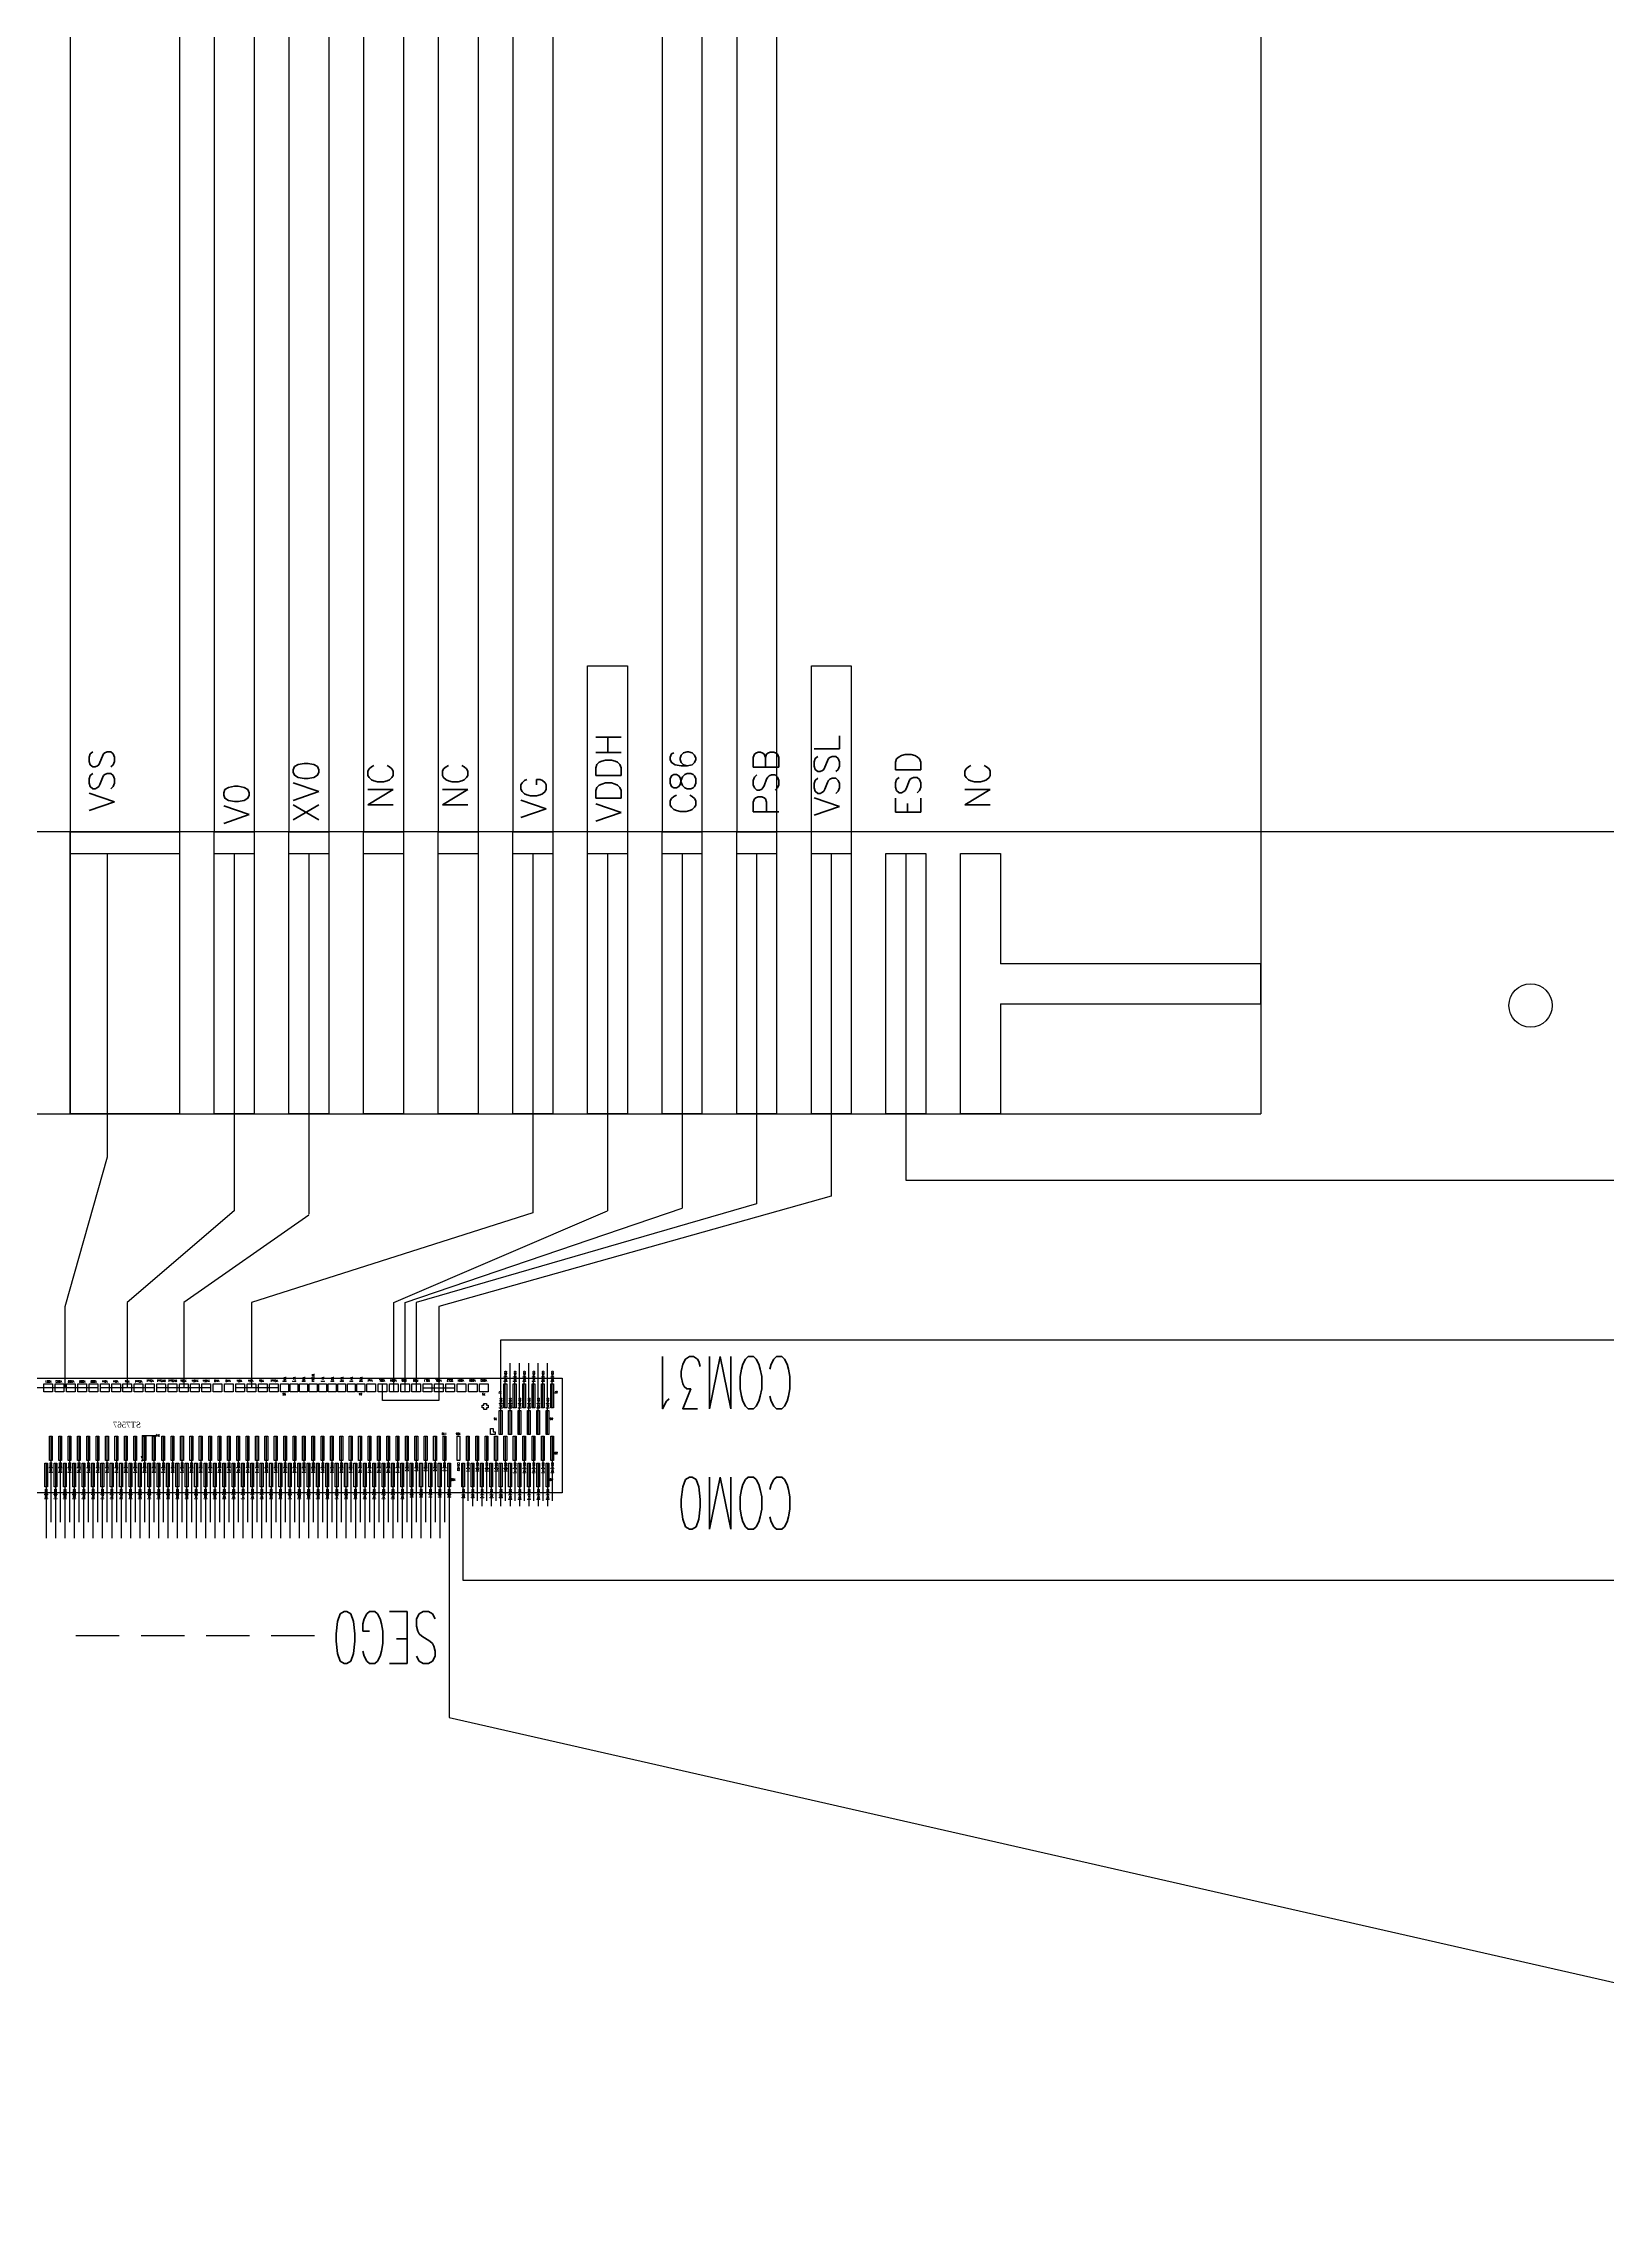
# Model space of a CAD drawing. Header units: millimetres. Extents: x 2909 to 3301, y 744 to 1021.
# Drawn here: x 2992.84 to 3001.85, y 943.57 to 956.11 of the extents above; entities that cross this region are included whole.
import ezdxf
from ezdxf.enums import TextEntityAlignment as Align

# ---------------------------------------------------------------- set-up
doc = ezdxf.new("R2010")
doc.units = ezdxf.units.MM
doc.linetypes.add('DASHED2', pattern=[0.375, 0.25, -0.125])
for name, color, linetype in [('B', 1, 'Continuous'), ('C', 7, 'Continuous'), ('D', 4, 'Continuous'), ('F', 2, 'Continuous')]:
    doc.layers.add(name, color=color, linetype=linetype)
doc.styles.add('11', font='txt.shx')
doc.styles.add('Cog', font='txt.shx', dxfattribs={"width": 0.8, "height": 0.028})
doc.styles.add('ROMANS', font='romans.shx', dxfattribs={"width": 0.9})
doc.styles.get("Standard").update_dxf_attribs({"font": 'times.ttf'})

msp = doc.modelspace()

# ---------------------------------------------------------------- linework, layer by layer
at = {"ltscale": 6.286513}
for p, q in [((3026.857, 951.571), (2956.857, 951.571)), ((2983.857, 949.946), (2999.857, 949.946))]:
    msp.add_line(p, q, dxfattribs=at)
for points in [[(2992.997, 951.446), (2993.627, 951.446), (2993.627, 949.946), (2992.997, 949.946)], [(2993.827, 951.446), (2994.057, 951.446), (2994.057, 949.946), (2993.827, 949.946)], [(2994.257, 951.446), (2994.487, 951.446), (2994.487, 949.946), (2994.257, 949.946)], [(2994.687, 951.446), (2994.917, 951.446), (2994.917, 949.946), (2994.687, 949.946)], [(2995.117, 951.446), (2995.347, 951.446), (2995.347, 949.946), (2995.117, 949.946)], [(2995.547, 951.446), (2995.777, 951.446), (2995.777, 949.946), (2995.547, 949.946)], [(2995.977, 951.446), (2996.207, 951.446), (2996.207, 949.946), (2995.977, 949.946)], [(2996.407, 951.446), (2996.637, 951.446), (2996.637, 949.946), (2996.407, 949.946)], [(2996.837, 951.446), (2997.067, 951.446), (2997.067, 949.946), (2996.837, 949.946)], [(2997.267, 951.446), (2997.497, 951.446), (2997.497, 949.946), (2997.267, 949.946)], [(2997.697, 951.446), (2997.927, 951.446), (2997.927, 949.946), (2997.697, 949.946)]]:
    msp.add_lwpolyline(points, close=True, dxfattribs=at)
for points in [[(2998.357, 950.581), (2998.357, 949.946), (2998.127, 949.946), (2998.127, 951.446), (2998.357, 951.446), (2998.357, 950.811)], [(2998.357, 950.581), (2999.857, 950.581), (2999.857, 950.811), (2998.357, 950.811)]]:
    msp.add_lwpolyline(points, dxfattribs=at)
at = {"layer": 'B'}
for p, q in [((3026.035, 948.642), (2995.477, 948.642)), ((2995.477, 948.642), (2995.477, 948.099)), ((2995.261, 947.259), (2995.261, 947.935)), ((3024.459, 947.259), (2995.261, 947.259))]:
    msp.add_line(p, q, dxfattribs=at)
for points in [[(2995.504, 948.252), (2995.504, 948.448)], [(2995.531, 948.099), (2995.531, 948.51)], [(2995.558, 948.252), (2995.558, 948.448)], [(2995.585, 948.099), (2995.585, 948.51)], [(2995.612, 948.252), (2995.612, 948.448)], [(2995.639, 948.099), (2995.639, 948.51)], [(2995.666, 948.252), (2995.666, 948.448)], [(2995.693, 948.099), (2995.693, 948.51)], [(2995.72, 948.252), (2995.72, 948.448)], [(2995.747, 948.099), (2995.747, 948.51)], [(2995.774, 948.252), (2995.774, 948.448)], [(2995.288, 948.089), (2995.288, 947.718)], [(2995.342, 948.089), (2995.342, 947.718)], [(2995.396, 948.089), (2995.396, 947.718)], [(2995.45, 948.089), (2995.45, 947.718)], [(2995.504, 948.089), (2995.504, 947.718)], [(2995.558, 948.089), (2995.558, 947.718)], [(2995.612, 948.089), (2995.612, 947.718)], [(2995.666, 948.089), (2995.666, 947.718)], [(2995.72, 948.089), (2995.72, 947.718)], [(2995.774, 948.089), (2995.774, 947.718)], [(2995.315, 947.935), (2995.315, 947.687)], [(2995.369, 947.935), (2995.369, 947.687)], [(2995.423, 947.935), (2995.423, 947.687)], [(2995.477, 947.935), (2995.477, 947.687)], [(2995.531, 947.935), (2995.531, 947.687)], [(2995.585, 947.935), (2995.585, 947.687)], [(2995.639, 947.935), (2995.639, 947.687)], [(2995.693, 947.935), (2995.693, 947.687)], [(2995.747, 947.935), (2995.747, 947.687)]]:
    msp.add_lwpolyline(points, dxfattribs=at)
at = {"layer": 'C'}
for points in [[(2992.846, 948.391), (2992.896, 948.391), (2992.896, 948.346), (2992.846, 948.346)], [(2992.911, 948.391), (2992.961, 948.391), (2992.961, 948.346), (2992.911, 948.346)], [(2992.976, 948.391), (2993.026, 948.391), (2993.026, 948.346), (2992.976, 948.346)], [(2993.041, 948.391), (2993.091, 948.391), (2993.091, 948.346), (2993.041, 948.346)], [(2993.106, 948.391), (2993.156, 948.391), (2993.156, 948.346), (2993.106, 948.346)], [(2993.171, 948.391), (2993.221, 948.391), (2993.221, 948.346), (2993.171, 948.346)], [(2993.236, 948.391), (2993.286, 948.391), (2993.286, 948.346), (2993.236, 948.346)], [(2993.301, 948.391), (2993.351, 948.391), (2993.351, 948.346), (2993.301, 948.346)], [(2993.366, 948.391), (2993.416, 948.391), (2993.416, 948.346), (2993.366, 948.346)], [(2993.431, 948.391), (2993.481, 948.391), (2993.481, 948.346), (2993.431, 948.346)], [(2993.496, 948.391), (2993.546, 948.391), (2993.546, 948.346), (2993.496, 948.346)], [(2993.561, 948.391), (2993.611, 948.391), (2993.611, 948.346), (2993.561, 948.346)], [(2993.626, 948.391), (2993.676, 948.391), (2993.676, 948.346), (2993.626, 948.346)], [(2993.691, 948.391), (2993.741, 948.391), (2993.741, 948.346), (2993.691, 948.346)], [(2993.756, 948.391), (2993.806, 948.391), (2993.806, 948.346), (2993.756, 948.346)], [(2993.821, 948.391), (2993.871, 948.391), (2993.871, 948.346), (2993.821, 948.346)], [(2993.886, 948.391), (2993.936, 948.391), (2993.936, 948.346), (2993.886, 948.346)], [(2993.951, 948.391), (2994.001, 948.391), (2994.001, 948.346), (2993.951, 948.346)], [(2994.016, 948.391), (2994.066, 948.391), (2994.066, 948.346), (2994.016, 948.346)], [(2994.081, 948.391), (2994.131, 948.391), (2994.131, 948.346), (2994.081, 948.346)], [(2994.146, 948.391), (2994.196, 948.391), (2994.196, 948.346), (2994.146, 948.346)], [(2994.209, 948.391), (2994.254, 948.391), (2994.254, 948.346), (2994.209, 948.346)], [(2994.264, 948.391), (2994.309, 948.391), (2994.309, 948.346), (2994.264, 948.346)], [(2994.319, 948.391), (2994.364, 948.391), (2994.364, 948.346), (2994.319, 948.346)], [(2994.374, 948.391), (2994.419, 948.391), (2994.419, 948.346), (2994.374, 948.346)], [(2994.429, 948.391), (2994.474, 948.391), (2994.474, 948.346), (2994.429, 948.346)], [(2994.484, 948.391), (2994.529, 948.391), (2994.529, 948.346), (2994.484, 948.346)], [(2994.539, 948.391), (2994.584, 948.391), (2994.584, 948.346), (2994.539, 948.346)], [(2994.594, 948.391), (2994.639, 948.391), (2994.639, 948.346), (2994.594, 948.346)], [(2994.649, 948.391), (2994.694, 948.391), (2994.694, 948.346), (2994.649, 948.346)], [(2994.706, 948.391), (2994.756, 948.391), (2994.756, 948.346), (2994.706, 948.346)], [(2994.771, 948.391), (2994.821, 948.391), (2994.821, 948.346), (2994.771, 948.346)], [(2994.836, 948.391), (2994.886, 948.391), (2994.886, 948.346), (2994.836, 948.346)], [(2994.901, 948.391), (2994.951, 948.391), (2994.951, 948.346), (2994.901, 948.346)], [(2994.966, 948.391), (2995.016, 948.391), (2995.016, 948.346), (2994.966, 948.346)], [(2995.031, 948.391), (2995.081, 948.391), (2995.081, 948.346), (2995.031, 948.346)], [(2995.096, 948.391), (2995.146, 948.391), (2995.146, 948.346), (2995.096, 948.346)], [(2995.161, 948.391), (2995.211, 948.391), (2995.211, 948.346), (2995.161, 948.346)], [(2995.226, 948.391), (2995.276, 948.391), (2995.276, 948.346), (2995.226, 948.346)], [(2995.291, 948.391), (2995.341, 948.391), (2995.341, 948.346), (2995.291, 948.346)], [(2995.356, 948.391), (2995.406, 948.391), (2995.406, 948.346), (2995.356, 948.346)], [(2995.496, 948.391), (2995.512, 948.391), (2995.512, 948.252), (2995.496, 948.252)], [(2995.55, 948.391), (2995.566, 948.391), (2995.566, 948.252), (2995.55, 948.252)], [(2995.604, 948.391), (2995.62, 948.391), (2995.62, 948.252), (2995.604, 948.252)], [(2995.658, 948.391), (2995.674, 948.391), (2995.674, 948.252), (2995.658, 948.252)], [(2995.712, 948.391), (2995.728, 948.391), (2995.728, 948.252), (2995.712, 948.252)], [(2995.766, 948.391), (2995.782, 948.391), (2995.782, 948.252), (2995.766, 948.252)], [(2995.381, 948.243), (2995.381, 948.253), (2995.371, 948.253), (2995.371, 948.268), (2995.381, 948.268), (2995.381, 948.278), (2995.396, 948.278), (2995.396, 948.268), (2995.406, 948.268), (2995.406, 948.253), (2995.396, 948.253), (2995.396, 948.243)], [(2995.469, 948.237), (2995.485, 948.237), (2995.485, 948.099), (2995.469, 948.099)], [(2995.523, 948.237), (2995.539, 948.237), (2995.539, 948.099), (2995.523, 948.099)], [(2995.577, 948.237), (2995.593, 948.237), (2995.593, 948.099), (2995.577, 948.099)], [(2995.631, 948.237), (2995.647, 948.237), (2995.647, 948.099), (2995.631, 948.099)], [(2995.685, 948.237), (2995.701, 948.237), (2995.701, 948.099), (2995.685, 948.099)], [(2995.739, 948.237), (2995.755, 948.237), (2995.755, 948.099), (2995.739, 948.099)], [(2992.877, 948.089), (2992.893, 948.089), (2992.893, 947.95), (2992.877, 947.95)], [(2992.931, 948.089), (2992.947, 948.089), (2992.947, 947.95), (2992.931, 947.95)], [(2992.985, 948.089), (2993.001, 948.089), (2993.001, 947.95), (2992.985, 947.95)], [(2993.039, 948.089), (2993.055, 948.089), (2993.055, 947.95), (2993.039, 947.95)], [(2993.093, 948.089), (2993.109, 948.089), (2993.109, 947.95), (2993.093, 947.95)], [(2993.147, 948.089), (2993.163, 948.089), (2993.163, 947.95), (2993.147, 947.95)], [(2993.201, 948.089), (2993.217, 948.089), (2993.217, 947.95), (2993.201, 947.95)], [(2993.255, 948.089), (2993.271, 948.089), (2993.271, 947.95), (2993.255, 947.95)], [(2993.309, 948.089), (2993.325, 948.089), (2993.325, 947.95), (2993.309, 947.95)], [(2993.363, 948.089), (2993.379, 948.089), (2993.379, 947.95), (2993.363, 947.95)], [(2993.417, 948.089), (2993.433, 948.089), (2993.433, 947.95), (2993.417, 947.95)], [(2993.471, 948.089), (2993.487, 948.089), (2993.487, 947.95), (2993.471, 947.95)], [(2993.525, 948.089), (2993.541, 948.089), (2993.541, 947.95), (2993.525, 947.95)], [(2993.579, 948.089), (2993.595, 948.089), (2993.595, 947.95), (2993.579, 947.95)], [(2993.633, 948.089), (2993.649, 948.089), (2993.649, 947.95), (2993.633, 947.95)], [(2993.687, 948.089), (2993.703, 948.089), (2993.703, 947.95), (2993.687, 947.95)], [(2993.741, 948.089), (2993.757, 948.089), (2993.757, 947.95), (2993.741, 947.95)], [(2993.795, 948.089), (2993.811, 948.089), (2993.811, 947.95), (2993.795, 947.95)], [(2993.849, 948.089), (2993.865, 948.089), (2993.865, 947.95), (2993.849, 947.95)], [(2993.903, 948.089), (2993.919, 948.089), (2993.919, 947.95), (2993.903, 947.95)], [(2993.957, 948.089), (2993.973, 948.089), (2993.973, 947.95), (2993.957, 947.95)], [(2994.011, 948.089), (2994.027, 948.089), (2994.027, 947.95), (2994.011, 947.95)], [(2994.065, 948.089), (2994.081, 948.089), (2994.081, 947.95), (2994.065, 947.95)], [(2994.119, 948.089), (2994.135, 948.089), (2994.135, 947.95), (2994.119, 947.95)], [(2994.173, 948.089), (2994.189, 948.089), (2994.189, 947.95), (2994.173, 947.95)], [(2994.227, 948.089), (2994.243, 948.089), (2994.243, 947.95), (2994.227, 947.95)], [(2994.281, 948.089), (2994.297, 948.089), (2994.297, 947.95), (2994.281, 947.95)], [(2994.335, 948.089), (2994.351, 948.089), (2994.351, 947.95), (2994.335, 947.95)], [(2994.389, 948.089), (2994.405, 948.089), (2994.405, 947.95), (2994.389, 947.95)], [(2994.443, 948.089), (2994.459, 948.089), (2994.459, 947.95), (2994.443, 947.95)], [(2994.497, 948.089), (2994.513, 948.089), (2994.513, 947.95), (2994.497, 947.95)], [(2994.551, 948.089), (2994.567, 948.089), (2994.567, 947.95), (2994.551, 947.95)], [(2994.605, 948.089), (2994.621, 948.089), (2994.621, 947.95), (2994.605, 947.95)], [(2994.659, 948.089), (2994.675, 948.089), (2994.675, 947.95), (2994.659, 947.95)], [(2994.713, 948.089), (2994.729, 948.089), (2994.729, 947.95), (2994.713, 947.95)], [(2994.767, 948.089), (2994.783, 948.089), (2994.783, 947.95), (2994.767, 947.95)], [(2994.821, 948.089), (2994.837, 948.089), (2994.837, 947.95), (2994.821, 947.95)], [(2994.875, 948.089), (2994.891, 948.089), (2994.891, 947.95), (2994.875, 947.95)], [(2994.929, 948.089), (2994.945, 948.089), (2994.945, 947.95), (2994.929, 947.95)], [(2994.983, 948.089), (2994.999, 948.089), (2994.999, 947.95), (2994.983, 947.95)], [(2995.037, 948.089), (2995.053, 948.089), (2995.053, 947.95), (2995.037, 947.95)], [(2995.091, 948.089), (2995.107, 948.089), (2995.107, 947.95), (2995.091, 947.95)], [(2995.145, 948.089), (2995.161, 948.089), (2995.161, 947.95), (2995.145, 947.95)], [(2995.226, 948.089), (2995.242, 948.089), (2995.242, 947.95), (2995.226, 947.95)], [(2995.28, 948.089), (2995.296, 948.089), (2995.296, 947.95), (2995.28, 947.95)], [(2995.334, 948.089), (2995.35, 948.089), (2995.35, 947.95), (2995.334, 947.95)], [(2995.388, 948.089), (2995.404, 948.089), (2995.404, 947.95), (2995.388, 947.95)], [(2995.434, 948.133), (2995.434, 948.114), (2995.446, 948.114), (2995.446, 948.099), (2995.419, 948.099), (2995.419, 948.133)], [(2995.442, 948.089), (2995.458, 948.089), (2995.458, 947.95), (2995.442, 947.95)], [(2995.496, 948.089), (2995.512, 948.089), (2995.512, 947.95), (2995.496, 947.95)], [(2995.55, 948.089), (2995.566, 948.089), (2995.566, 947.95), (2995.55, 947.95)], [(2995.604, 948.089), (2995.62, 948.089), (2995.62, 947.95), (2995.604, 947.95)], [(2995.658, 948.089), (2995.674, 948.089), (2995.674, 947.95), (2995.658, 947.95)], [(2995.712, 948.089), (2995.728, 948.089), (2995.728, 947.95), (2995.712, 947.95)], [(2995.766, 948.089), (2995.782, 948.089), (2995.782, 947.95), (2995.766, 947.95)], [(2992.85, 947.935), (2992.866, 947.935), (2992.866, 947.797), (2992.85, 947.797)], [(2992.904, 947.935), (2992.92, 947.935), (2992.92, 947.797), (2992.904, 947.797)], [(2992.958, 947.935), (2992.974, 947.935), (2992.974, 947.797), (2992.958, 947.797)], [(2993.012, 947.935), (2993.028, 947.935), (2993.028, 947.797), (2993.012, 947.797)], [(2993.066, 947.935), (2993.082, 947.935), (2993.082, 947.797), (2993.066, 947.797)], [(2993.12, 947.935), (2993.136, 947.935), (2993.136, 947.797), (2993.12, 947.797)], [(2993.174, 947.935), (2993.19, 947.935), (2993.19, 947.797), (2993.174, 947.797)], [(2993.228, 947.935), (2993.244, 947.935), (2993.244, 947.797), (2993.228, 947.797)], [(2993.282, 947.935), (2993.298, 947.935), (2993.298, 947.797), (2993.282, 947.797)], [(2993.336, 947.935), (2993.352, 947.935), (2993.352, 947.797), (2993.336, 947.797)], [(2993.39, 947.935), (2993.406, 947.935), (2993.406, 947.797), (2993.39, 947.797)], [(2993.444, 947.935), (2993.46, 947.935), (2993.46, 947.797), (2993.444, 947.797)], [(2993.498, 947.935), (2993.514, 947.935), (2993.514, 947.797), (2993.498, 947.797)], [(2993.552, 947.935), (2993.568, 947.935), (2993.568, 947.797), (2993.552, 947.797)], [(2993.606, 947.935), (2993.622, 947.935), (2993.622, 947.797), (2993.606, 947.797)], [(2993.66, 947.935), (2993.676, 947.935), (2993.676, 947.797), (2993.66, 947.797)], [(2993.714, 947.935), (2993.73, 947.935), (2993.73, 947.797), (2993.714, 947.797)], [(2993.768, 947.935), (2993.784, 947.935), (2993.784, 947.797), (2993.768, 947.797)], [(2993.822, 947.935), (2993.838, 947.935), (2993.838, 947.797), (2993.822, 947.797)], [(2993.876, 947.935), (2993.892, 947.935), (2993.892, 947.797), (2993.876, 947.797)], [(2993.93, 947.935), (2993.946, 947.935), (2993.946, 947.797), (2993.93, 947.797)], [(2993.984, 947.935), (2994, 947.935), (2994, 947.797), (2993.984, 947.797)], [(2994.038, 947.935), (2994.054, 947.935), (2994.054, 947.797), (2994.038, 947.797)], [(2994.092, 947.935), (2994.108, 947.935), (2994.108, 947.797), (2994.092, 947.797)], [(2994.146, 947.935), (2994.162, 947.935), (2994.162, 947.797), (2994.146, 947.797)], [(2994.2, 947.935), (2994.216, 947.935), (2994.216, 947.797), (2994.2, 947.797)], [(2994.254, 947.935), (2994.27, 947.935), (2994.27, 947.797), (2994.254, 947.797)], [(2994.308, 947.935), (2994.324, 947.935), (2994.324, 947.797), (2994.308, 947.797)], [(2994.362, 947.935), (2994.378, 947.935), (2994.378, 947.797), (2994.362, 947.797)], [(2994.416, 947.935), (2994.432, 947.935), (2994.432, 947.797), (2994.416, 947.797)], [(2994.47, 947.935), (2994.486, 947.935), (2994.486, 947.797), (2994.47, 947.797)], [(2994.524, 947.935), (2994.54, 947.935), (2994.54, 947.797), (2994.524, 947.797)], [(2994.578, 947.935), (2994.594, 947.935), (2994.594, 947.797), (2994.578, 947.797)], [(2994.632, 947.935), (2994.648, 947.935), (2994.648, 947.797), (2994.632, 947.797)], [(2994.686, 947.935), (2994.702, 947.935), (2994.702, 947.797), (2994.686, 947.797)], [(2994.74, 947.935), (2994.756, 947.935), (2994.756, 947.797), (2994.74, 947.797)], [(2994.794, 947.935), (2994.81, 947.935), (2994.81, 947.797), (2994.794, 947.797)], [(2994.848, 947.935), (2994.864, 947.935), (2994.864, 947.797), (2994.848, 947.797)], [(2994.902, 947.935), (2994.918, 947.935), (2994.918, 947.797), (2994.902, 947.797)], [(2994.956, 947.935), (2994.972, 947.935), (2994.972, 947.797), (2994.956, 947.797)], [(2995.01, 947.935), (2995.026, 947.935), (2995.026, 947.797), (2995.01, 947.797)], [(2995.064, 947.935), (2995.08, 947.935), (2995.08, 947.797), (2995.064, 947.797)], [(2995.118, 947.935), (2995.134, 947.935), (2995.134, 947.797), (2995.118, 947.797)], [(2995.172, 947.935), (2995.188, 947.935), (2995.188, 947.797), (2995.172, 947.797)], [(2995.253, 947.935), (2995.269, 947.935), (2995.269, 947.797), (2995.253, 947.797)], [(2995.307, 947.935), (2995.323, 947.935), (2995.323, 947.797), (2995.307, 947.797)], [(2995.361, 947.935), (2995.377, 947.935), (2995.377, 947.797), (2995.361, 947.797)], [(2995.415, 947.935), (2995.431, 947.935), (2995.431, 947.797), (2995.415, 947.797)], [(2995.469, 947.935), (2995.485, 947.935), (2995.485, 947.797), (2995.469, 947.797)], [(2995.523, 947.935), (2995.539, 947.935), (2995.539, 947.797), (2995.523, 947.797)], [(2995.577, 947.935), (2995.593, 947.935), (2995.593, 947.797), (2995.577, 947.797)], [(2995.631, 947.935), (2995.647, 947.935), (2995.647, 947.797), (2995.631, 947.797)], [(2995.685, 947.935), (2995.701, 947.935), (2995.701, 947.797), (2995.685, 947.797)], [(2995.739, 947.935), (2995.755, 947.935), (2995.755, 947.797), (2995.739, 947.797)]]:
    msp.add_lwpolyline(points, close=True, dxfattribs=at)
msp.add_circle((3001.411, 950.571), 0.125, dxfattribs=at)
at = {"layer": 'D', "ltscale": 6.286513}
for p, q in [((2997.812, 951.446), (2997.812, 949.565)), ((2997.812, 949.565), (3023.459, 949.565))]:
    msp.add_line(p, q, dxfattribs=at)
at = {"layer": 'D', "linetype": 'Continuous'}
for p, q in [((2993.411, 948.094), (2993.411, 947.962)), ((2993.411, 948.094), (2993.5, 948.094)), ((2993.5, 948.094), (2993.494, 948.101)), ((2993.5, 948.094), (2993.494, 948.087)), ((2993.411, 947.962), (2993.408, 947.975)), ((2993.411, 947.962), (2993.414, 947.975))]:
    msp.add_line(p, q, dxfattribs=at)
msp.add_lwpolyline([(2990.991, 948.424), (2995.831, 948.424), (2995.831, 947.764), (2990.991, 947.764)], close=True, dxfattribs=at)
at = {"layer": 'F', "ltscale": 6.286513}
for p, q in [((2999.857, 978.571), (2999.857, 949.946)), ((2993.627, 978.077), (2993.627, 949.946)), ((2993.827, 978.024), (2993.827, 951.571)), ((2994.057, 978.038), (2994.057, 951.571)), ((2992.997, 977.978), (2992.997, 949.946)), ((2994.257, 977.979), (2994.257, 951.571)), ((2994.487, 977.98), (2994.487, 951.571)), ((2994.687, 977.915), (2994.687, 951.571)), ((2994.917, 977.898), (2994.917, 951.571)), ((2995.117, 977.878), (2995.117, 951.571)), ((2995.347, 977.834), (2995.347, 951.571)), ((2995.547, 977.809), (2995.547, 951.571)), ((2995.777, 977.797), (2995.777, 951.571)), ((2996.407, 977.802), (2996.407, 951.571)), ((2996.637, 977.79), (2996.637, 951.571)), ((2996.837, 977.743), (2996.837, 951.571)), ((2997.067, 977.725), (2997.067, 951.571))]:
    msp.add_line(p, q, dxfattribs=at)
at = {"layer": 'F', "color": 3, "ltscale": 0.1}
for p, q in [((2993.212, 949.699), (2993.212, 951.446)), ((2992.969, 948.837), (2993.212, 949.699)), ((2992.969, 948.368), (2992.969, 948.837))]:
    msp.add_line(p, q, dxfattribs=at)
at = {"layer": 'F', "ltscale": 0.1}
for p, q in [((2993.942, 951.446), (2993.942, 949.387)), ((2994.372, 951.446), (2994.372, 949.369)), ((2995.662, 951.446), (2995.662, 949.376)), ((2996.092, 951.446), (2996.092, 949.387)), ((2996.522, 951.446), (2996.522, 949.403)), ((2996.952, 951.446), (2996.952, 949.428)), ((2997.382, 951.446), (2997.382, 949.472)), ((2996.952, 949.428), (2994.991, 948.86)), ((2997.382, 949.472), (2995.121, 948.837)), ((2993.942, 949.387), (2993.326, 948.86)), ((2994.372, 949.362), (2993.651, 948.86)), ((2995.662, 949.376), (2994.041, 948.86)), ((2994.861, 948.86), (2996.092, 949.387)), ((2994.926, 948.86), (2996.522, 949.403)), ((2993.326, 948.86), (2993.326, 948.368)), ((2993.651, 948.86), (2993.651, 948.368)), ((2994.041, 948.86), (2994.041, 948.368)), ((2994.861, 948.346), (2994.861, 948.86)), ((2994.926, 948.346), (2994.926, 948.86)), ((2994.991, 948.86), (2994.991, 948.346)), ((2995.121, 948.837), (2995.121, 948.368)), ((2994.796, 948.296), (2994.796, 948.391)), ((2995.121, 948.296), (2994.796, 948.296)), ((2995.121, 948.368), (2995.121, 948.296)), ((2995.153, 948.089), (2995.153, 947.595)), ((2995.126, 947.935), (2995.126, 947.503)), ((2995.18, 947.935), (2995.18, 946.468))]:
    msp.add_line(p, q, dxfattribs=at)
at = {"layer": 'F', "linetype": 'DASHED2'}
msp.add_line((2994.405, 946.94), (2992.916, 946.94), dxfattribs=at)
at = {"layer": 'F'}
msp.add_line((2995.18, 946.468), (3023.607, 940.003), dxfattribs=at)
at = {"layer": 'F', "ltscale": 6.286513}
for points in [[(2995.977, 952.527), (2996.207, 952.527), (2996.207, 949.946), (2995.977, 949.946)], [(2997.267, 952.527), (2997.497, 952.527), (2997.497, 949.946), (2997.267, 949.946)], [(2992.997, 951.571), (2993.627, 951.571), (2993.627, 949.946), (2992.997, 949.946)], [(2993.827, 951.571), (2994.057, 951.571), (2994.057, 949.946), (2993.827, 949.946)], [(2994.257, 951.571), (2994.487, 951.571), (2994.487, 949.946), (2994.257, 949.946)], [(2994.687, 951.571), (2994.917, 951.571), (2994.917, 949.946), (2994.687, 949.946)], [(2995.117, 951.571), (2995.347, 951.571), (2995.347, 949.946), (2995.117, 949.946)], [(2995.547, 951.571), (2995.777, 951.571), (2995.777, 949.946), (2995.547, 949.946)], [(2996.407, 951.571), (2996.637, 951.571), (2996.637, 949.946), (2996.407, 949.946)], [(2996.837, 951.571), (2997.067, 951.571), (2997.067, 949.946), (2996.837, 949.946)]]:
    msp.add_lwpolyline(points, close=True, dxfattribs=at)
at = {"layer": 'F', "color": 3, "ltscale": 0.1}
msp.add_lwpolyline([(2993.156, 948.368), (2992.781, 948.368)], dxfattribs=at)
at = {"layer": 'F', "ltscale": 0.1}
for points in [[(2993.481, 948.368), (2993.171, 948.368)], [(2993.806, 948.368), (2993.496, 948.368)], [(2994.196, 948.368), (2993.951, 948.368)], [(2995.121, 948.368), (2995.121, 948.296), (2994.796, 948.296), (2994.796, 948.346)], [(2995.031, 948.368), (2995.211, 948.368)], [(2992.885, 948.089), (2992.885, 947.595)], [(2992.939, 948.089), (2992.939, 947.595)], [(2992.993, 948.089), (2992.993, 947.595)], [(2993.047, 948.089), (2993.047, 947.595)], [(2993.101, 948.089), (2993.101, 947.595)], [(2993.155, 948.089), (2993.155, 947.595)], [(2993.209, 948.089), (2993.209, 947.595)], [(2993.263, 948.089), (2993.263, 947.595)], [(2993.317, 948.089), (2993.317, 947.595)], [(2993.371, 948.089), (2993.371, 947.595)], [(2993.425, 948.089), (2993.425, 947.595)], [(2993.479, 948.089), (2993.479, 947.595)], [(2993.533, 948.089), (2993.533, 947.595)], [(2993.587, 948.089), (2993.587, 947.595)], [(2993.641, 948.089), (2993.641, 947.595)], [(2993.695, 948.089), (2993.695, 947.595)], [(2993.749, 948.089), (2993.749, 947.595)], [(2993.803, 948.089), (2993.803, 947.595)], [(2993.857, 948.089), (2993.857, 947.595)], [(2993.911, 948.089), (2993.911, 947.595)], [(2993.965, 948.089), (2993.965, 947.595)], [(2994.019, 948.089), (2994.019, 947.595)], [(2994.073, 948.089), (2994.073, 947.595)], [(2994.127, 948.089), (2994.127, 947.595)], [(2994.181, 948.089), (2994.181, 947.595)], [(2994.235, 948.089), (2994.235, 947.595)], [(2994.289, 948.089), (2994.289, 947.595)], [(2994.343, 948.089), (2994.343, 947.595)], [(2994.397, 948.089), (2994.397, 947.595)], [(2994.451, 948.089), (2994.451, 947.595)], [(2994.505, 948.089), (2994.505, 947.595)], [(2994.559, 948.089), (2994.559, 947.595)], [(2994.613, 948.089), (2994.613, 947.595)], [(2994.667, 948.089), (2994.667, 947.595)], [(2994.721, 948.089), (2994.721, 947.595)], [(2994.775, 948.089), (2994.775, 947.595)], [(2994.829, 948.089), (2994.829, 947.595)], [(2994.883, 948.089), (2994.883, 947.595)], [(2994.937, 948.089), (2994.937, 947.595)], [(2994.991, 948.089), (2994.991, 947.595)], [(2995.045, 948.089), (2995.045, 947.595)], [(2995.099, 948.089), (2995.099, 947.595)], [(2992.858, 947.935), (2992.858, 947.503)], [(2992.912, 947.935), (2992.912, 947.503)], [(2992.966, 947.935), (2992.966, 947.503)], [(2993.02, 947.935), (2993.02, 947.503)], [(2993.074, 947.935), (2993.074, 947.503)], [(2993.128, 947.935), (2993.128, 947.503)], [(2993.182, 947.935), (2993.182, 947.503)], [(2993.236, 947.935), (2993.236, 947.503)], [(2993.29, 947.935), (2993.29, 947.503)], [(2993.344, 947.935), (2993.344, 947.503)], [(2993.398, 947.935), (2993.398, 947.503)], [(2993.452, 947.935), (2993.452, 947.503)], [(2993.506, 947.935), (2993.506, 947.503)], [(2993.56, 947.935), (2993.56, 947.503)], [(2993.614, 947.935), (2993.614, 947.503)], [(2993.668, 947.935), (2993.668, 947.503)], [(2993.722, 947.935), (2993.722, 947.503)], [(2993.776, 947.935), (2993.776, 947.503)], [(2993.83, 947.935), (2993.83, 947.503)], [(2993.884, 947.935), (2993.884, 947.503)], [(2993.938, 947.935), (2993.938, 947.503)], [(2993.992, 947.935), (2993.992, 947.503)], [(2994.046, 947.935), (2994.046, 947.503)], [(2994.1, 947.935), (2994.1, 947.503)], [(2994.154, 947.935), (2994.154, 947.503)], [(2994.208, 947.935), (2994.208, 947.503)], [(2994.262, 947.935), (2994.262, 947.503)], [(2994.316, 947.935), (2994.316, 947.503)], [(2994.37, 947.935), (2994.37, 947.503)], [(2994.424, 947.935), (2994.424, 947.503)], [(2994.478, 947.935), (2994.478, 947.503)], [(2994.532, 947.935), (2994.532, 947.503)], [(2994.586, 947.935), (2994.586, 947.503)], [(2994.64, 947.935), (2994.64, 947.503)], [(2994.694, 947.935), (2994.694, 947.503)], [(2994.748, 947.935), (2994.748, 947.503)], [(2994.802, 947.935), (2994.802, 947.503)], [(2994.856, 947.935), (2994.856, 947.503)], [(2994.91, 947.935), (2994.91, 947.503)], [(2994.964, 947.935), (2994.964, 947.503)], [(2995.018, 947.935), (2995.018, 947.503)], [(2995.072, 947.935), (2995.072, 947.503)]]:
    msp.add_lwpolyline(points, dxfattribs=at)

# ---------------------------------------------------------------- texts
at = {"layer": 'B', "style": 'ROMANS', "width": 0.6}
for s, p in [('COM31', (2997.166, 948.548)), ('COM0', (2997.166, 947.854))]:
    msp.add_text(s, height=0.3, rotation=180, dxfattribs=at).set_placement(p)
at = {"layer": 'D', "linetype": 'Continuous', "style": 'Cog', "width": 0.8}
for s, rotation, p in [('T[6]', 270, (2994.227, 948.403)), ('T[7]', 270, (2994.282, 948.403)), ('T[8]', 270, (2994.337, 948.403)), ('TFCOM', 270, (2994.39, 948.403)), ('T[1]', 270, (2994.447, 948.403)), ('T[2]', 270, (2994.502, 948.403)), ('T[3]', 270, (2994.557, 948.403)), ('T[4]', 270, (2994.612, 948.403)), ('T[5]', 270, (2994.667, 948.403)), ('COM[30]', 270, (2995.5, 948.403)), ('COM[28]', 270, (2995.554, 948.403)), ('COM[26]', 270, (2995.608, 948.403)), ('COM[24]', 270, (2995.662, 948.403)), ('COM[22]', 270, (2995.716, 948.403)), ('COM[20]', 270, (2995.77, 948.403)), ('VSS1', 180, (2992.853, 948.411)), ('VSS3', 180, (2992.913, 948.411)), ('VSS2', 180, (2992.984, 948.411)), ('VSS2', 180, (2993.049, 948.411)), ('VSS2', 180, (2993.114, 948.411)), ('V0in', 180, (2993.182, 948.411)), ('V0in', 180, (2993.244, 948.411)), ('V0s', 180, (2993.313, 948.411)), ('V0out', 180, (2993.371, 948.411)), ('56', 180, (2994.221, 948.338)), ('64', 180, (2994.66, 948.338)), ('75', 180, (2995.371, 948.338)), ('77', 180, (2995.465, 948.349)), ('COM[31]', 270, (2995.473, 948.249)), ('COM[29]', 270, (2995.527, 948.249)), ('COM[27]', 270, (2995.581, 948.249)), ('COM[25]', 270, (2995.635, 948.249)), ('COM[23]', 270, (2995.689, 948.249)), ('COM[21]', 270, (2995.743, 948.249)), ('87', 180, (2995.787, 948.349)), ('76', 180, (2995.438, 948.195)), ('86', 180, (2995.76, 948.195)), ('110', 180, (2995.138, 948.109)), ('108', 180, (2995.22, 948.109)), ('88', 180, (2995.787, 947.998)), ('109', 180, (2995.19, 947.845)), ('89', 180, (2995.76, 947.845))]:
    msp.add_text(s, height=0.012, rotation=rotation, dxfattribs=at).set_placement(p, align=Align.RIGHT)
for s, rotation, p in [('Vref', 180, (2994.739, 948.417)), ('VSSL', 180, (2994.811, 948.417)), ('VDDH', 180, (2994.878, 948.417)), ('C86', 180, (2994.935, 948.417)), ('PSB', 180, (2995.001, 948.417)), ('SEL1', 180, (2995.069, 948.417)), ('VSSL', 180, (2995.136, 948.417)), ('SEL2', 180, (2995.202, 948.417)), ('VDD1', 180, (2995.265, 948.417)), ('VDD2', 180, (2995.333, 948.417)), ('VDD3', 180, (2995.398, 948.417)), ('V0out', 180, (2993.478, 948.414)), ('XV0out', 180, (2993.547, 948.414)), ('XV0out', 180, (2993.612, 948.414)), ('XV0s', 180, (2993.667, 948.414)), ('XV0in', 180, (2993.736, 948.414)), ('XV0in', 180, (2993.801, 948.414)), ('VMO', 180, (2993.856, 948.414)), ('VMO', 180, (2993.921, 948.414)), ('VGin', 180, (2993.987, 948.414)), ('VGin', 180, (2994.052, 948.414)), ('VGs', 180, (2994.112, 948.414)), ('VGout', 180, (2994.193, 948.414)), ('X', 180, (2993.512, 948.099)), ('SEG[85]', 270, (2992.88, 947.938)), ('SEG[83]', 270, (2992.934, 947.938)), ('SEG[81]', 270, (2992.988, 947.938)), ('SEG[79]', 270, (2993.042, 947.938)), ('SEG[77]', 270, (2993.096, 947.938)), ('SEG[75]', 270, (2993.15, 947.938)), ('SEG[73]', 270, (2993.204, 947.938)), ('SEG[71]', 270, (2993.258, 947.938)), ('SEG[69]', 270, (2993.312, 947.938)), ('SEG[67]', 270, (2993.366, 947.938)), ('Y', 180, (2993.415, 947.957)), ('SEG[65]', 270, (2993.42, 947.938)), ('SEG[63]', 270, (2993.474, 947.938)), ('SEG[61]', 270, (2993.528, 947.938)), ('SEG[59]', 270, (2993.582, 947.938)), ('SEG[57]', 270, (2993.636, 947.938)), ('SEG[55]', 270, (2993.69, 947.938)), ('SEG[53]', 270, (2993.744, 947.938)), ('SEG[51]', 270, (2993.798, 947.938)), ('SEG[49]', 270, (2993.852, 947.938)), ('SEG[47]', 270, (2993.906, 947.938)), ('SEG[45]', 270, (2993.96, 947.938)), ('SEG[43]', 270, (2994.014, 947.938)), ('SEG[41]', 270, (2994.068, 947.938)), ('SEG[39]', 270, (2994.122, 947.938)), ('SEG[37]', 270, (2994.176, 947.938)), ('SEG[35]', 270, (2994.23, 947.938)), ('SEG[33]', 270, (2994.284, 947.938)), ('SEG[31]', 270, (2994.338, 947.938)), ('SEG[29]', 270, (2994.392, 947.938)), ('SEG[27]', 270, (2994.446, 947.938)), ('SEG[25]', 270, (2994.5, 947.938)), ('SEG[23]', 270, (2994.554, 947.938)), ('SEG[21]', 270, (2994.608, 947.938)), ('SEG[19]', 270, (2994.662, 947.938)), ('SEG[17]', 270, (2994.716, 947.938)), ('SEG[15]', 270, (2994.77, 947.938)), ('SEG[13]', 270, (2994.824, 947.938)), ('SEG[11]', 270, (2994.878, 947.938)), ('SEG[9]', 270, (2994.932, 947.938)), ('SEG[7]', 270, (2994.986, 947.938)), ('SEG[5]', 270, (2995.04, 947.938)), ('SEG[3]', 270, (2995.094, 947.938)), ('SEG[1]', 270, (2995.148, 947.938)), ('COMS2', 270, (2995.228, 947.938)), ('COM[1]', 270, (2995.284, 947.938)), ('COM[3]', 270, (2995.338, 947.938)), ('COM[5]', 270, (2995.392, 947.938)), ('COM[7]', 270, (2995.446, 947.938)), ('COM[9]', 270, (2995.5, 947.938)), ('COM[11]', 270, (2995.554, 947.938)), ('COM[13]', 270, (2995.608, 947.938)), ('COM[15]', 270, (2995.662, 947.938)), ('COM[17]', 270, (2995.716, 947.938)), ('COM[19]', 270, (2995.77, 947.938)), ('SEG[86]', 270, (2992.853, 947.785)), ('SEG[84]', 270, (2992.907, 947.785)), ('SEG[82]', 270, (2992.961, 947.785)), ('SEG[80]', 270, (2993.015, 947.785)), ('SEG[78]', 270, (2993.069, 947.785)), ('SEG[76]', 270, (2993.123, 947.785)), ('SEG[74]', 270, (2993.177, 947.785)), ('SEG[72]', 270, (2993.231, 947.785)), ('SEG[70]', 270, (2993.285, 947.785)), ('SEG[68]', 270, (2993.339, 947.785)), ('SEG[66]', 270, (2993.393, 947.785)), ('SEG[64]', 270, (2993.447, 947.785)), ('SEG[62]', 270, (2993.501, 947.785)), ('SEG[60]', 270, (2993.555, 947.785)), ('SEG[58]', 270, (2993.609, 947.785)), ('SEG[56]', 270, (2993.663, 947.785)), ('SEG[54]', 270, (2993.717, 947.785)), ('SEG[52]', 270, (2993.771, 947.785)), ('SEG[50]', 270, (2993.825, 947.785)), ('SEG[48]', 270, (2993.879, 947.785)), ('SEG[46]', 270, (2993.933, 947.785)), ('SEG[44]', 270, (2993.987, 947.785)), ('SEG[42]', 270, (2994.041, 947.785)), ('SEG[40]', 270, (2994.095, 947.785)), ('SEG[38]', 270, (2994.149, 947.785)), ('SEG[36]', 270, (2994.203, 947.785)), ('SEG[34]', 270, (2994.257, 947.785)), ('SEG[32]', 270, (2994.311, 947.785)), ('SEG[30]', 270, (2994.365, 947.785)), ('SEG[28]', 270, (2994.419, 947.785)), ('SEG[26]', 270, (2994.473, 947.785)), ('SEG[24]', 270, (2994.527, 947.785)), ('SEG[22]', 270, (2994.581, 947.785)), ('SEG[20]', 270, (2994.635, 947.785)), ('SEG[18]', 270, (2994.689, 947.785)), ('SEG[16]', 270, (2994.743, 947.785)), ('SEG[14]', 270, (2994.797, 947.785)), ('SEG[12]', 270, (2994.851, 947.785)), ('SEG[10]', 270, (2994.905, 947.785)), ('SEG[8]', 270, (2994.959, 947.785)), ('SEG[6]', 270, (2995.013, 947.785)), ('SEG[4]', 270, (2995.067, 947.785)), ('SEG[2]', 270, (2995.121, 947.785)), ('SEG[0]', 270, (2995.175, 947.785)), ('COM[0]', 270, (2995.257, 947.785)), ('COM[2]', 270, (2995.311, 947.785)), ('COM[4]', 270, (2995.365, 947.785)), ('COM[6]', 270, (2995.419, 947.785)), ('COM[8]', 270, (2995.473, 947.785)), ('COM[10]', 270, (2995.527, 947.785)), ('COM[12]', 270, (2995.581, 947.785)), ('COM[14]', 270, (2995.635, 947.785)), ('COM[16]', 270, (2995.689, 947.785)), ('COM[18]', 270, (2995.743, 947.785))]:
    msp.add_text(s, height=0.012, rotation=rotation, dxfattribs=at).set_placement(p)
at = {"layer": 'D', "linetype": 'Continuous', "text_generation_flag": 2}
msp.add_text('ST7567', height=0.0336, dxfattribs=at).set_placement((2993.404, 948.139))
at = {"layer": 'F', "color": 2, "style": '11'}
for s, p in [('VDDH', (2996.171, 951.627)), ('VSSL', (2997.429, 951.661)), ('XV0', (2994.429, 951.621)), ('NC', (2994.858, 951.702)), ('NC', (2995.288, 951.702)), ('C86', (2996.601, 951.669)), ('PSB', (2997.079, 951.661)), ('ESD', (2997.898, 951.659)), ('NC', (2998.298, 951.702)), ('V0', (2994.028, 951.614)), ('VG', (2995.74, 951.647))]:
    msp.add_text(s, height=0.1464, rotation=90, dxfattribs=at).set_placement(p)
at = {"layer": 'F', "color": 3, "style": '11'}
msp.add_text('VSS', height=0.1464, rotation=90, dxfattribs=at).set_placement((2993.252, 951.688))
at = {"layer": 'F', "ltscale": 0.1, "style": 'ROMANS', "width": 0.6}
msp.add_text('SEG0', height=0.3, rotation=180, dxfattribs=at).set_placement((2995.123, 947.08))

doc.saveas('drawing.dxf')
